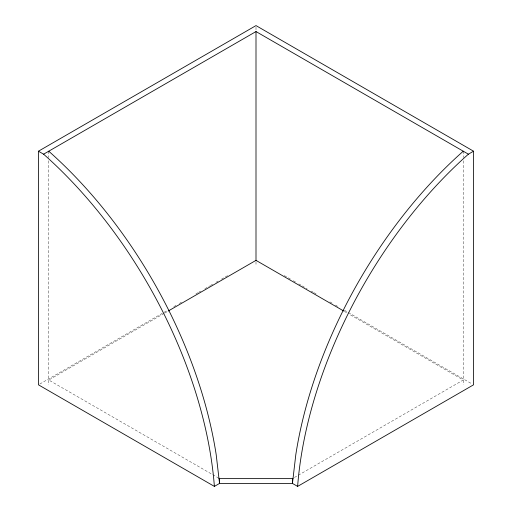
<?xml version="1.0" encoding="UTF-8"?>
<svg xmlns="http://www.w3.org/2000/svg" width="512" height="512" viewBox="0 0 512 512"><rect width="100%" height="100%" fill="white"/><g stroke="black" fill="none" stroke-linecap="round" stroke-linejoin="round"><path stroke-width="0.38" stroke-dasharray="2.56 1.92" d="M39.827 384.019L167.597 310.253M173.811 306.662L176.576 305.069M179.334 303.475L182.099 301.882M195.91 293.907L197.984 292.71M198.675 292.307L200.749 291.11M204.89 288.723L209.728 285.926M210.419 285.53L213.178 283.936M215.942 282.342L218.707 280.742M221.466 279.149L227.68 275.565M164.122 313.408L48.749 380.019L218.944 478.278M164.813 313.011L167.571 311.418M294.438 477.478L463.251 380.019L349.261 314.208M284.32 275.565L290.534 279.149M293.293 280.742L296.058 282.342M298.822 283.936L301.581 285.53M302.272 285.926L307.11 288.723M311.251 291.11L313.325 292.307M314.016 292.71L316.09 293.907M329.901 301.882L332.666 303.475M335.424 305.069L338.189 306.662M344.403 310.253L472.173 384.019M344.429 311.418L348.57 313.811M463.251 151.206L463.251 157.581M463.251 160.774L463.251 384.819M256 27.194L256 30.381M256 261.734L256 265.165M48.749 151.206L48.749 157.581M48.749 160.774L48.749 384.819"/><path stroke-width="0.77" d="M38.445 151.206L256 25.6L473.555 151.206L473.555 384.819L297.613 486.4L292.454 483.424L219.546 483.424L214.387 486.4L38.445 384.819L38.445 151.206L43.597 154.182A327.488 189.075 60 0 1 214.387 486.4M43.597 154.182L256 31.552L468.403 154.182L473.555 151.206M168.262 311.014L256 260.365L343.738 311.014M218.944 478.278L219.546 478.624L292.454 478.624L293.056 478.278M292.454 478.624L292.454 483.424L295.808 454.656A327.488 189.075 -60 0 1 463.251 151.206M256 31.552L256 260.365M219.546 478.624L219.546 483.424L216.192 454.656A327.488 189.075 60 0 0 48.749 151.206M297.613 486.4A327.488 189.075 -60 0 1 468.403 154.182"/></g></svg>
